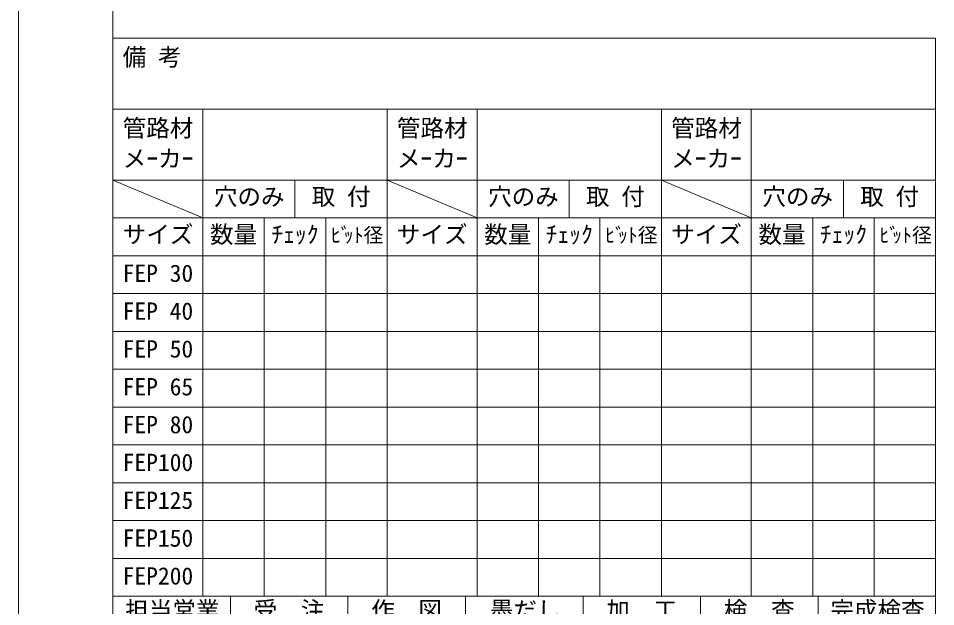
# Model space of a CAD drawing. Units: millimetres, scale not verified. Extents: x -2970 to 2970, y -2100 to 2100.
# Drawn here: x -2970 to -1030, y -1152 to 92 of the extents above; entities that cross this region are included whole.
import ezdxf
from ezdxf.enums import TextEntityAlignment as Align

# ---------------------------------------------------------------- set-up
doc = ezdxf.new("R2010")
doc.units = ezdxf.units.MM
doc.header["$LTSCALE"] = 10
for name, color, linetype, lineweight in [('0-0_D-TTL', 7, 'Continuous', 9), ('0-1_Defpoints', 7, 'Continuous', 9), ('0-2_D-TTL-FRAM1', 134, 'Continuous', 9), ('0-3_D-TTL-TXT', 7, 'Continuous', 9), ('0-4_D-STR-TXT', 7, 'Continuous', 9)]:
    doc.layers.add(name, color=color, linetype=linetype, lineweight=lineweight)
doc.styles.add('ＭＳ ゴシック', font='')
doc.styles.get('ＭＳ ゴシック').set_extended_font_data('MS Gothic')

# ---------------------------------------------------------------- blocks, each defined once
blk = doc.blocks.new('A$C4DE05FD1')
at = {"layer": '0-0_D-TTL', "color": 134}
blk.add_line((2000, 39500), (2000, 2000), dxfattribs=at)
at = {"layer": '0-1_Defpoints', "color": 134}
blk.add_line((0, 42000), (0, 0), dxfattribs=at)
blk = doc.blocks.new('A$C4C6C5A58')
at = {"layer": '0-4_D-STR-TXT', "style": 'ＭＳ ゴシック'}
for s, p in [('ﾋﾞ', (0, -59.2)), ('ｯﾄ径', (270.4, -59.2))]:
    blk.add_text(s, height=307.8, dxfattribs=at).set_placement(p, align=Align.BOTTOM_LEFT)
blk = doc.blocks.new('A$C43AD63AA')
at = {"layer": '0-2_D-TTL-FRAM1'}
for p, q in [((0, 10300), (0, 0)), ((1900, 10300), (1900, 0)), ((0, 8800), (5800, 8800)), ((0, 8800), (1900, 8000)), ((3850, 8800), (3850, 8000)), ((0, 8000), (5800, 8000)), ((3200, 8000), (3200, 0)), ((4500, 8000), (4500, 0)), ((0, 7200), (5800, 7200)), ((0, 6400), (5800, 6400)), ((0, 5600), (5800, 5600)), ((0, 4800), (5800, 4800)), ((0, 4000), (5800, 4000)), ((0, 3200), (5800, 3200)), ((0, 2400), (5800, 2400)), ((0, 1600), (5800, 1600)), ((0, 800), (5800, 800)), ((0, 0), (5800, 0))]:
    blk.add_line(p, q, dxfattribs=at)
blk.add_lwpolyline([(0, 10300), (5800, 10300), (5800, 0)], dxfattribs=at)
at = {"layer": '0-3_D-TTL-TXT'}
blk.add_blockref('A$C4C6C5A58', (4610, 7448.4), dxfattribs=at)
at = {"layer": '0-3_D-TTL-TXT', "style": 'ＭＳ ゴシック'}
for s, p in [('管路材', (205.9, 9608.1)), ('メｰカｰ', (205.9, 8964.4)), ('穴のみ', (2133.9, 8158.1)), ('取 付', (4204.2, 8158.1)), ('サイズ', (205.9, 7358.1)), ('数量', (2051.9, 7358.1)), ('ﾁｪｯｸ', (3351.9, 7358.1))]:
    blk.add_text(s, height=365.6, dxfattribs=at).set_placement(p, align=Align.BOTTOM_LEFT)
blk = doc.blocks.new('A$C77D93FA8')
at = {"layer": '0-3_D-TTL-TXT', "style": 'ＭＳ ゴシック'}
for s, p in [('FEP 30', (205.9, 6538.1)), ('FEP 40', (205.9, 5738.1)), ('FEP 50', (205.9, 4938.1)), ('FEP 65', (205.9, 4138.1)), ('FEP 80', (205.9, 3338.1)), ('FEP100', (205.9, 2538.1)), ('FEP125', (205.9, 1738.1)), ('FEP150', (205.9, 938.1)), ('FEP200', (205.9, 138.1))]:
    blk.add_text(s, height=365.6, dxfattribs=at).set_placement(p, align=Align.BOTTOM_LEFT)
blk = doc.blocks.new('A$C43915E1D')
at = {"layer": '0-2_D-TTL-FRAM1'}
for p, q in [((0, 19500), (17400, 19500)), ((0, 19500), (0, 0)), ((17400, 19500), (17400, 0)), ((0, 18000), (17400, 18000)), ((0, 7700), (17400, 7700)), ((2485.7, 7700), (2485.7, 4500)), ((4971.4, 7700), (4971.4, 4500)), ((7457.1, 7700), (7457.1, 4500)), ((9942.9, 7700), (9942.9, 4500)), ((12428.6, 7700), (12428.6, 4500)), ((14914.3, 7700), (14914.3, 4500)), ((0, 7000), (17400, 7000)), ((0, 4500), (17400, 4500)), ((10900, 4500), (10900, 0)), ((10900, 3500), (17400, 3500)), ((200, 3000), (10600, 3000)), ((200, 1500), (10600, 1500)), ((0, 0), (17400, 0))]:
    blk.add_line(p, q, dxfattribs=at)
at = {"layer": '0-3_D-TTL-TXT', "style": 'ＭＳ ゴシック'}
for s, height, p in [('備 考', 365.6, (205.9, 18808.1)), ('担当営業', 365.6, (259.3, 7114.2)), ('受\u3000注', 365.6, (2977.5, 7114.2)), ('作\u3000図', 365.6, (5463.2, 7114.2)), ('墨だし', 365.6, (7972.2, 7114.2)), ('加\u3000工', 365.6, (10434.6, 7114.2)), ('検\u3000査', 365.6, (12920.4, 7114.2)), ('完成検査', 365.6, (15173.6, 7114.2)), ('お 客 様 ご 確 認 欄', 384.8, (11537.3, 3751.1)), ('積込予定日:', 481.1, (467.3, 3433.9)), ('年  月  日', 481.1, (13776.6, 2433.9)), ('納\u3000\u3000\u3000期:', 481.1, (467.3, 1933.9)), ('印', 625.4, (16143.7, 406.2)), ('作\u3000\u3000\u3000図:', 481.1, (467.3, 433.9))]:
    blk.add_text(s, height=height, dxfattribs=at).set_placement(p, align=Align.BOTTOM_LEFT)

msp = doc.modelspace()

# ---------------------------------------------------------------- block references
at = {"layer": '0-0_D-TTL', "xscale": 0.1, "yscale": 0.1}
for name, p in [('A$C4DE05FD1', (-2970, -2099.99)), ('A$C43915E1D', (-2770, -1899.99))]:
    msp.add_blockref(name, p, dxfattribs=at)
at = {"layer": '0-2_D-TTL-FRAM1', "xscale": 0.1, "yscale": 0.1}
for p in [(-2770, -1129.99), (-2190, -1129.99), (-1610, -1129.99)]:
    msp.add_blockref('A$C43AD63AA', p, dxfattribs=at)
at = {"layer": '0-3_D-TTL-TXT', "xscale": 0.1, "yscale": 0.1}
msp.add_blockref('A$C77D93FA8', (-2770, -1129.99), dxfattribs=at)

doc.saveas('drawing.dxf')
